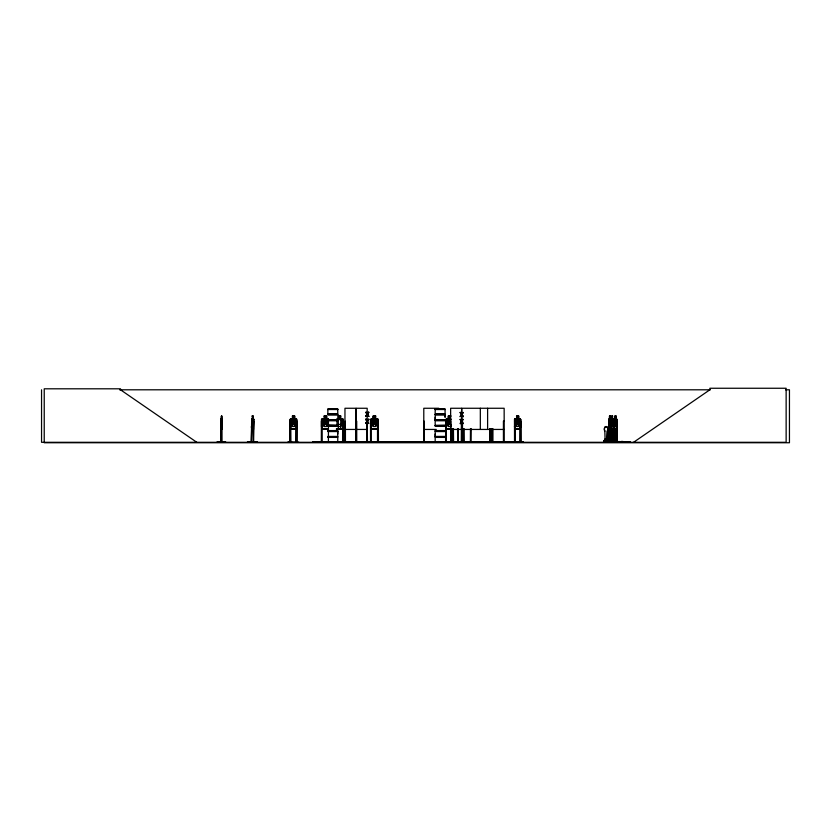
<?xml version="1.0" encoding="UTF-8"?>
<svg xmlns="http://www.w3.org/2000/svg" width="831" height="831" viewBox="0 0 831 831"><rect width="100%" height="100%" fill="white"/><g stroke="black" fill="none" stroke-linecap="round" stroke-linejoin="round"><path stroke-width="1.25" d="M337.75 433.99L337.75 431.549L327.85 431.549M445.084 436.42L435.174 436.42L435.184 433.99M445.084 419.759L435.174 419.759L435.184 417.328M445.073 414.898L445.073 417.328L445.084 414.898L435.174 414.898L435.174 419.759M221.742 425.701L221.68 423.114L221.628 425.701M221.243 418.616L221.306 426.521M221.68 421.951L221.69 418.616L221.763 426.521M221.368 429.118L221.482 426.521M221.815 429.118L221.908 418.616L221.15 418.616M221.939 426.521L221.908 429.118L221.15 429.118L221.763 424.433M217.016 441.905L225.679 441.905M221.306 419.832L221.389 416.009L221.368 442.3L221.628 419.541M221.752 419.832L221.763 418.699M221.171 425.701L221.233 423.114L221.306 425.649M221.389 426.521L221.306 424.433M606.9 441.282L607.253 431.081A2.649 1.724 -90 0 0 607.253 427.331A2.649 1.724 -90 0 0 604.812 427.331A2.649 1.724 -90 0 0 604.812 431.081L605.176 441.282M607.025 441.282L607.378 431.081A2.649 1.724 -90 0 0 607.378 427.331A2.649 1.724 -90 0 0 604.937 427.331A2.649 1.724 -90 0 0 604.937 431.081L604.812 431.081M614.545 440.004L614.982 431.081A2.649 1.724 -90 0 0 615.428 428.516M614.628 441.282L614.982 431.081M221.16 425.69L221.275 419.541L221.15 442.3M221.607 425.69L221.742 419.51L221.815 442.3M606.059 439.651L604.75 439.734L605.934 440.129M604.989 439.651L605.591 439.578M605.165 440.056L606.09 439.817M612.405 440.046L613.631 439.589L612.821 440.129M612.634 439.973L612.405 439.589M612.343 439.817L613.61 439.942M612.79 439.817L613.174 439.672M613.33 440.046L613.579 439.537M253.465 429.118L253.808 419.53L252.967 418.616M221.15 419.562L221.223 421.951M610.972 429.118L611.211 426.521M611.055 429.118L610.962 418.616M348.895 441.895L336.41 441.749M352.489 441.895L360.155 442.3L352.271 442.196M360.145 441.895L352.271 441.905M446.808 442.289L454.578 441.863L446.922 442.3M614.431 429.118L616.56 429.118L616.862 419.53L616.82 442.3L616.758 441.531M616.56 429.118L616.779 426.532M247.347 442.289L257.527 442.289M247.472 442.3L257.392 442.3M435.153 442.289L445.094 442.102M614.545 442.289L614.473 421.13M614.67 442.237L614.597 441.531M617.932 442.289L618.15 441.677M420.901 442.289L426.656 441.863L421.037 442.196M421.037 441.895L426.635 441.874M485.875 442.289L496.543 442.289M486.01 442.237L496.419 442.248M253.403 424.433L253.029 426.521L252.312 426.521L252.292 416.009M610.858 424.433L610.421 426.521L609.611 426.521L609.611 418.699M612.686 439.537L613.662 439.817M251.772 418.616L251.398 442.3M251.783 418.699L251.492 442.3M610.806 419.582L611.138 418.616M610.733 442.3L611.149 418.699M614.514 429.118L614.525 418.616M297.01 426.532L296.179 429.118L290.746 429.118M512.083 441.905L523.291 441.905L518.575 442.248M516.83 442.237L516.882 441.645M608.666 442.3L608.707 419.53L609.58 418.616M343.4 426.532L342.507 429.118L336.389 429.118M378.24 426.521L377.367 429.035L371.374 429.035M378.323 426.532L377.43 429.118L371.312 429.118L370.512 426.532M449.145 442.248L449.135 441.645M291.639 442.196L287.931 442.248M335.537 441.863L335.693 442.3M461.298 442.258L461.413 421.13L462.503 421.13L462.42 442.3M462.919 442.248L462.784 441.531M615.065 418.699L614.628 424.433L615.065 426.521L615.875 426.521L615.906 416.009M450.89 419.655L449.571 421.951C448.688 417.993 445.613 419.551 449.062 422.543C445.416 426.272 448.636 427.051 449.623 423.114L450.994 425.555M368.31 412.269L367.209 413.921L366.242 412.269M368.777 419.24L367.51 421.307L368.891 419.24L367.209 420.881L368.31 419.24M463.199 416.643L461.932 414.513L463.314 412.446L461.631 414.087L462.732 412.446M460.665 419.406L461.631 421.057L462.732 419.406M366.17 416.466L367.177 414.783L368.278 416.466M367.292 414.783L365.588 416.466L366.876 414.368L365.702 416.466M366.17 423.436L367.292 421.753L365.588 423.436L366.99 421.338L365.744 419.24M460.592 416.643L461.589 414.96L463.314 416.643L462.046 414.513M461.714 414.96L460.01 416.643L461.413 414.544L460.166 412.446M460.592 423.602L461.714 421.93L463.314 423.602L461.932 421.473L463.314 419.406L462.607 419.406M368.777 416.466L367.51 414.337L368.777 412.269M367.51 414.337L368.891 412.269L368.185 412.269M365.702 423.436L366.99 421.338L365.63 419.24L366.357 419.24M460.166 419.406L461.413 421.504L460.01 423.602L460.706 423.602M603.535 442.289L603.69 440.575L605.539 440.575M603.867 442.279L630.324 442.279M605.633 442.289L606.277 440.575M611.086 428.599L611.076 442.269L611.616 442.3M611.969 442.279L611.803 442.113M613.901 442.113L613.403 442.113M614.067 442.279L613.569 441.531M619.978 441.677L619.999 442.113M619.978 441.957L620.456 442.113M622.284 442.258L622.627 441.677M627.582 441.677L627.602 442.113M514.534 442.3L514.482 419.541L515.199 418.616M290.808 418.616L290.04 419.541L289.926 442.3M612.852 440.098L612.54 431.081A2.649 1.724 -90 0 1 612.094 428.516M328.38 429.118L322.262 429.118L321.462 426.532L321.462 419.541L322.293 418.616L324.069 418.616M321.545 419.582L322.324 418.699L328.318 418.699M445.572 442.3L445.696 419.541L446.527 418.616L448.304 418.616L448.304 416.009L450.911 416.009M327.83 425.441L337.77 425.638M633.575 442.3L709.861 389.801L709.861 388.254L786.136 388.254L786.136 442.3L41.55 442.3L41.55 389.801M338.279 418.699L336.971 419.572L336.971 424.433L338.279 426.521L340.71 426.521L342.008 424.433L342.008 419.572L340.71 418.699M603.701 442.113L630.178 442.092M611.252 442.113L611.73 416.009L612.603 416.009L612.572 418.699M119.539 389.801L710.256 389.801M785.555 389.801L789.45 389.801L789.45 442.746L44.23 442.746L44.23 388.804L120.516 388.804L120.516 389.801L196.791 442.3M438.758 408.26L423.789 408.26L423.789 442.3M327.84 409.029L337.77 409.029M435.174 409.029L445.094 409.029M435.174 409.216L445.094 409.216L445.073 413.921L435.174 413.921L435.174 409.226M327.861 409.517L337.75 409.517M435.184 409.517L445.073 409.517M366.357 412.269L365.63 412.269L366.99 414.368M460.779 412.446L460.052 412.446L461.413 414.544M327.788 414.254L337.833 414.254M435.112 414.254L445.156 414.254M327.788 414.555L337.833 414.555M435.112 414.555L445.156 414.555M327.85 414.898L337.76 414.898M221.846 416.009L221.887 419.572L221.815 418.616M252.209 416.009L253.05 416.009L253.05 418.616M610.858 419.572L610.453 416.009L609.497 416.009L609.497 418.616M614.441 418.616L615.117 418.616L615.033 416.009L615.989 416.009L615.958 418.699M252.229 416.092L253.029 416.092M292.429 416.092L294.621 416.092L294.579 418.699L295.774 419.572L295.774 424.433L294.621 426.521L292.46 426.521L291.307 424.433L291.307 419.572L292.46 418.699L292.387 416.009L294.704 416.009L294.621 418.699M324.152 416.092L326.583 416.092L326.583 418.699L327.881 419.572L327.881 424.433L326.583 426.521L324.152 426.521L322.844 424.433L322.844 419.572L324.152 418.699L324.069 416.009L326.666 416.009L326.666 418.616L328.359 418.616M340.71 416.092L338.279 416.092L338.279 429.118M375.633 416.092L373.202 416.092L373.202 418.699L371.904 419.572L371.904 424.433L373.202 426.521L375.633 426.521L376.942 424.433L376.942 419.572L375.633 418.699L375.726 416.009L373.119 416.009L373.119 418.616L371.343 418.616L370.512 419.541L370.543 442.3M450.828 416.092L448.387 416.092L448.387 418.699L447.088 419.572L447.088 424.433L448.387 426.521L450.828 426.521M516.633 416.092L518.637 416.092L518.586 418.699L519.624 419.572L519.624 424.433L518.586 426.521L516.633 426.521L515.594 424.433L515.594 419.572L516.633 418.699L516.57 416.009L518.7 416.009L518.637 418.699M609.528 416.092L610.421 416.092M611.678 416.092L612.572 416.092M615.065 416.092L615.958 416.092M252.894 416.528L252.894 417.401M610.276 416.528L609.757 416.528L610.276 417.401M615.21 416.528L615.729 416.528L615.21 417.401M251.689 418.616L252.292 418.616M290.777 418.616L292.387 418.616M294.662 418.616L296.2 418.616L297.01 419.53L296.968 442.3M338.186 418.616L338.186 416.009L340.793 416.009L340.71 429.118M340.71 418.616L342.486 418.616L343.4 419.53L343.307 442.3M375.726 418.616L377.409 418.616L378.323 419.53L378.437 442.248M515.147 418.616L516.622 418.616M518.648 418.616L520.05 418.616L520.788 419.53L519.977 418.699L515.178 418.699L514.482 419.541M610.37 418.616L611.73 418.616M612.52 418.616L613.465 419.53L613.392 442.289M615.906 418.616L616.862 419.53L616.467 418.616M251.7 418.699L253.528 418.699M296.158 418.699L290.808 418.699L290.154 419.582L290.788 429.118M336.887 418.699L342.445 418.699L343.317 419.572M371.374 418.699L377.367 418.699L378.24 419.572M446.569 418.699L450.828 418.699M608.946 418.699L613.153 418.699L613.361 419.572M614.452 418.699L616.54 418.699M253.455 418.616L253.808 419.53M608.707 419.53L608.572 442.3M614.171 419.541L614.223 442.3L614.182 441.531M338.279 419.572L340.71 419.572M450.828 419.572L448.387 419.572L448.387 424.433L450.828 424.433M327.85 419.759L337.76 419.759M327.788 420.102L337.833 420.102M435.112 420.102L445.156 420.102M327.788 420.403L337.833 420.403M435.112 420.403L445.156 420.403M327.85 420.746L337.76 420.746M445.084 420.746L435.174 420.746L435.174 425.43L445.073 425.306M461.631 421.057L460.779 419.406L460.052 419.406L461.413 421.504M221.846 421.13L220.849 421.13L220.869 442.3L220.807 441.531M251.637 421.13L251.315 442.3M253.704 421.13L253.341 442.3M296.896 421.13L296.127 421.13L296.054 442.3M343.39 421.13L342.673 421.13L342.59 442.3M367.177 421.13L367.468 442.3L367.51 441.531M370.46 421.13L371.177 421.13L371.166 442.3L363.521 442.196L377.44 441.749M378.24 421.13L377.523 421.13L377.523 442.3M423.789 421.13L424.267 442.3L424.267 441.531M445.655 421.13L446.372 421.13L446.372 442.3L446.455 441.531M504.147 421.13L503.42 421.13L503.43 442.3L503.347 441.531M514.493 421.13L515.23 421.13L515.303 442.3M368.154 423.436L368.891 423.436L367.51 421.307M338.279 424.433L340.71 424.433M445.094 425.441L435.08 425.565L445.094 425.638M327.84 425.867L337.77 425.888M435.174 425.867L445.094 425.867M327.861 426.168L337.75 426.168M435.184 426.168L445.073 426.168M290.04 426.532L290.85 429.035L296.158 429.035M608.635 426.532L609.009 429.118L613.174 429.118L613.465 426.532M251.7 429.035L253.528 429.035M328.318 429.035L322.324 429.035L321.545 426.521M336.451 429.035L342.445 429.035M446.569 429.035L451.358 429.035M515.178 429.035L520.029 429.035M608.946 429.035L613.153 429.035M614.452 429.035L616.54 429.035M253.548 429.118L251.679 429.118L251.44 426.532L251.762 429.118M451.399 429.118L446.507 429.118L445.696 426.532L445.79 419.582M344.969 429.44L355.938 429.44M356.219 429.44L367.177 429.44M423.789 429.44L436.265 429.44M450.641 429.44L461.6 429.44M461.787 429.44L504.147 429.44M327.85 430.572L337.76 430.572M435.174 430.572L445.084 430.572M327.788 430.915L337.833 430.915M435.112 430.915L445.156 430.915M612.54 431.081L612.894 441.282M327.788 431.216L337.833 431.216M435.112 431.216L445.156 431.216M445.084 431.549L435.174 431.549L435.174 436.42M327.85 436.42L337.76 436.42L337.76 431.549M327.788 436.753L337.833 436.753M435.112 436.753L445.156 436.753M327.788 437.054L337.833 437.054M435.112 437.054L445.156 437.054M327.85 437.397L337.76 437.397L337.76 442.092L327.83 442.289M445.084 437.397L435.174 437.397L435.174 442.092M605.519 439.36L604.584 439.36L604.584 441.677M613.122 439.36L612.187 439.36L612.187 441.677M605.113 439.547L605.986 439.537M611.294 440.575L613.143 440.575M621.276 441.458L623.042 441.458M220.776 441.531L221.908 441.531L221.908 442.3M251.7 441.531L251.107 442.3M289.79 441.531L290.705 441.531M296.054 441.531L296.968 441.531M520.071 441.531L520.954 441.531M608.344 441.531L608.957 441.531M322.21 441.749L328.39 441.749M446.455 441.749L470.377 441.749M247.461 441.905L257.413 441.905M291.639 441.905L287.973 442.196L298.786 442.196M327.861 441.957L337.75 441.957M363.521 441.905L371.177 441.905M435.184 441.957L445.073 441.957M486.021 441.905L496.398 441.905M523.291 441.905L518.492 442.3M465.589 442.3L456.136 442.3L465.703 442.289M329.377 442.248L329.273 441.531M629.701 442.113L630.168 441.677L610.702 441.531L610.588 442.3M628.226 442.279L627.582 441.957M605.913 442.279L606.277 441.957M614.919 442.237L615.023 441.677M367.624 414.337L368.891 416.466L367.177 414.783M460.665 412.446L461.745 414.087M461.589 414.96L462.576 416.643M366.242 419.24L367.323 420.881M367.177 421.753L368.278 423.436M612.489 418.699L612.904 425.69L612.198 423.114L611.429 425.545L611.658 420.735M453.57 442.196L453.425 428.599M515.178 429.118L514.482 426.532L515.127 429.118L520.071 429.118L520.788 426.532L520.673 419.572L520.725 442.3M611.242 424.433L611.678 426.521L612.489 426.521L612.925 419.562L612.187 421.951L611.709 419.541L612.489 419.572L612.489 424.433L611.678 424.433L611.481 419.832M441.843 442.289L436.244 442.289M620.882 442.289L604.76 442.3M457.943 441.874L458.161 428.599M221.368 418.616L221.607 442.3M221.129 426.521L221.243 429.118M617.142 441.531L617.142 442.3L616.592 421.13L616.56 442.3M615.563 441.957L615.532 440.575L615.335 441.677M615.117 416.009L615.148 418.699M614.732 428.599L614.763 442.3M612.977 439.36L613.122 441.677M612.333 439.36L612.437 441.957M611.491 440.575L611.491 441.677M611.014 421.13L610.993 442.3M610.37 416.009L610.338 418.699M609.58 416.009L609.528 418.699M608.926 442.3L608.894 421.13L608.396 442.3M607.928 441.957L607.928 440.575L606.079 440.575L606.079 441.677M607.731 440.575L607.731 441.677L603.888 441.677L603.888 440.575M605.373 439.36L605.519 441.677M605.342 440.575L605.342 441.957M604.729 439.36L604.729 441.677M520.954 442.3L520.881 421.13L520.144 421.13L520.081 442.3M520.632 441.531L520.601 442.3M520.403 441.531L520.424 442.3M520.31 421.13L520.248 442.3M518.212 442.3L518.212 441.645L312.726 441.645L312.726 442.3M515.064 421.13L515.137 442.3M514.981 441.531L514.95 442.3M514.659 421.13L514.773 442.3M514.431 441.531L514.431 442.3M504.978 441.645L504.978 442.3M504.199 442.3L504.147 408.26L461.787 408.26L461.683 442.3L461.6 408.26L450.641 408.26L450.631 442.3M504.064 441.531L504.064 442.3M503.638 441.645L503.638 442.3M492.835 441.531L492.835 442.3M492.793 428.599L492.804 442.3M492.534 428.599L492.492 442.3M492.471 441.531L492.43 442.3M492.264 428.599L492.232 442.3M491.983 428.775L492.045 442.3M491.786 428.775L491.786 442.3M491.672 441.531L491.703 442.3M491.485 428.775L491.599 442.3M491.287 428.775L491.433 442.3M491.225 441.531L491.225 442.3M490.145 428.599L490.176 442.3M489.625 428.599L489.625 442.3M487.61 408.26L487.61 429.44M480.328 408.26L480.328 429.44M471.26 441.531L471.26 442.3M471.177 428.599L471.094 442.3M470.543 441.531L470.543 442.3M470.46 428.599L470.377 442.3M464.124 428.599L464.207 442.3M464.041 441.531L464.041 442.3M463.407 428.599L463.49 442.3M463.22 441.531L463.324 442.3L463.168 428.775M462.971 428.775L463.023 442.3M462.67 428.775L462.587 442.3M461.87 421.13L461.932 442.3M458.38 441.531L458.38 442.3M458.307 428.599L458.234 442.3M457.715 428.599L457.715 442.3L457.559 428.599M457.486 441.531L457.486 442.3M453.342 441.531L453.342 442.3M452.708 428.599L452.708 442.3M452.625 441.531L452.625 442.3M452.396 428.599L452.313 442.3M452.241 428.599L452.157 442.3L452.126 441.531M451.794 428.599L451.908 442.3M451.649 428.599L451.649 442.3L451.576 441.531M451.119 441.531L451.119 442.3M451.098 428.775L450.973 442.3M450.828 421.13L450.849 442.3M445.738 441.531L445.738 442.3M439.474 441.645L439.474 442.3M438.789 441.531L438.675 442.3M438.477 441.531L438.477 442.3M438.176 441.645L438.176 442.3M437.979 441.645L437.979 442.3M423.976 421.13L424.07 442.3M378.157 441.531L378.157 442.3M377.44 441.531L377.44 442.3M371.093 441.531L371.093 442.3M370.377 441.531L370.377 442.3M367.24 442.3L367.177 408.26L356.219 408.26L356.115 442.3M366.99 421.13L366.97 442.3L366.938 441.531M356.696 442.3L356.676 421.13L355.741 421.13L355.72 442.3M356.406 421.13L356.426 442.3M356.312 441.531L356.26 442.3M355.99 442.3L355.938 408.26L344.969 408.26L344.917 442.3M355.689 441.531L355.689 442.3M345.426 428.775L345.447 442.3M345.156 421.13L345.27 442.3M345.062 441.531L345.104 442.3M343.473 441.531L343.494 442.3M342.756 441.531L342.756 442.3M336.41 442.3L336.326 441.531L336.254 442.3M329.107 441.531L329.107 442.3M328.557 441.531L328.557 442.3M328.474 421.13L328.39 442.3M322.21 442.3L322.127 421.13L321.41 421.13L321.327 442.3M322.044 441.531L322.044 442.3M321.493 441.531L321.493 442.3M314.274 441.645L314.274 442.3M296.771 421.13L296.677 442.3L296.657 441.531M296.366 441.531L296.345 442.3M296.262 421.13L296.179 442.3M290.705 442.3L290.632 421.13L289.863 421.13L289.79 442.3M290.507 421.13L290.58 442.3M290.393 441.531L290.414 442.3M290.102 441.531L290.102 442.3M253.756 442.3L253.175 441.531L253.206 442.3M253.725 419.53L253.6 442.3M253.465 442.3L252.967 416.009M251.689 441.531L251.658 442.3M221.752 416.009L221.846 418.699M253.226 425.545L252.562 423.114C251.689 432.078 251.606 413.277 252.551 421.951L253.154 419.52L253.226 425.545M609.175 419.562C610.276 421.14 608.417 429.793 609.902 423.114C610.494 431.268 611.865 417.598 609.611 419.572L609.611 424.433L610.421 424.433L610.432 419.51L609.912 421.951L609.216 419.52M616.342 425.545L615.584 423.114L614.836 425.649L615.397 422.543L614.898 419.52L615.875 419.572L615.875 424.433L615.065 424.433L615.096 419.541L615.574 421.951C617.038 415.531 615.179 424.122 616.342 425.545M519.51 425.545L518.793 425.555L517.682 423.114C516.892 427.238 514.389 425.69 517.246 422.543L515.937 419.562L517.651 421.951C518.336 417.962 520.954 419.593 518.108 422.553L519.51 425.545M295.514 425.545L294.766 425.628L293.499 423.114C292.751 427.269 289.749 425.69 293.011 422.543C289.946 419.582 292.678 417.983 293.457 421.951C294.216 417.983 297.124 419.562 293.966 422.553L295.514 425.545M327.653 425.545L326.812 425.628L325.378 423.114C324.391 427.051 321.182 426.272 324.817 422.543C321.368 419.551 324.443 417.993 325.337 421.951C326.323 418.201 329.429 418.99 325.897 422.553L327.653 425.545M376.703 425.545L375.809 425.555L374.428 423.114C373.441 427.051 370.231 426.272 373.877 422.543C370.418 419.551 373.503 417.993 374.386 421.951C375.373 418.201 378.479 418.99 374.947 422.553L376.703 425.545M613.371 441.957L613.704 421.13L613.371 441.957M337.77 409.226L327.84 409.205L327.861 413.921L337.76 413.921L337.76 409.226M294.236 416.528L292.855 416.528L292.855 417.401L294.236 417.401L294.236 416.528M326.147 416.528L324.589 416.528L324.589 417.401L326.147 417.401L326.147 416.528M340.274 416.528L338.716 416.528L338.716 417.401L340.274 417.401L340.274 416.528M375.197 416.528L373.638 416.528L373.638 417.401L375.197 417.401L375.197 416.528M450.392 416.528L448.823 416.528L448.823 417.401L450.392 417.401L450.392 416.528M518.232 416.528L516.986 416.528L516.986 417.401L518.232 417.401L518.232 416.528M612.343 416.528L611.824 417.401L612.343 416.528M253.029 419.572L252.312 419.572L252.312 424.433L253.029 424.433L253.029 419.572M294.621 419.572L292.46 419.572L292.46 424.433L294.621 424.433L294.621 419.572M326.583 419.572L324.152 419.572L324.152 424.433L326.583 424.433L326.583 419.572M375.633 419.572L373.202 419.572L373.202 424.433L375.633 424.433L375.633 419.572M518.586 419.572L516.633 419.572L516.633 424.433L518.586 424.433L518.586 419.572M337.75 425.306L327.861 425.306L337.77 425.43M221.69 429.118L221.669 426.521L221.607 429.118M489.926 442.3L489.895 428.599L489.854 442.3M438.986 442.3L438.986 441.531L438.955 442.3"/></g></svg>
